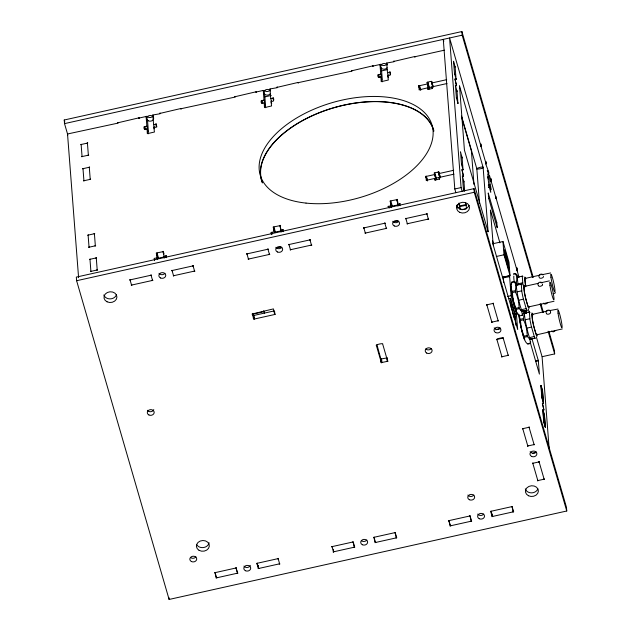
<?xml version="1.0" encoding="UTF-8"?>
<svg xmlns="http://www.w3.org/2000/svg" width="631" height="631" viewBox="0 0 631 631"><rect width="100%" height="100%" fill="white"/><g stroke="black" fill="none" stroke-linecap="round" stroke-linejoin="round"><path stroke-width="0.95" d="M522.563 313.978L522.247 315.255L519.392 315.981L518.548 315.2A34.098 15.057 -9.9 0 1 516.41 310.286L515.235 306.248A34.098 33.877 43.7 0 1 512.585 294.709L511.812 290.252A34.098 18.812 -16.2 0 1 511.299 283.627L511.67 282.246L514.588 281.6L515.424 282.38A34.098 15.057 -9.8 0 1 516.994 284.723M511.702 283.209L511.773 282.223M519.147 314.964A34.098 18.812 -16.2 0 0 519.905 318.158L520.685 322.622A34.098 33.877 43.7 0 0 523.336 334.162L524.511 338.2A34.098 15.057 -9.9 0 0 526.648 343.114C527.555 344.684 531.042 343.934 530.663 341.884M530.253 343.28L530.332 342.294A34.098 15.057 -9.8 0 0 528.21 337.38L527.366 336.599L527.043 333.334A34.098 33.877 43.5 0 0 524.408 321.794L523.478 319.822L523.635 317.33A34.098 18.82 -16.1 0 0 523.131 310.712M82.48 156.488L81.707 156.78L82.046 156.338M87.015 143.182L87.788 142.89L87.457 143.332M84.341 180.655L83.568 180.955L83.899 180.513M88.876 167.357L89.649 167.065L89.31 167.507M89.46 247.115L88.687 247.415L89.018 246.973M93.995 233.817L94.768 233.525L94.429 233.967M91.314 271.354L90.548 271.59L90.88 271.141M95.849 257.992L96.63 257.7L96.291 258.142M156.433 126.792C154.508 118.549 159.343 129.3 153.79 127.107L154.445 132.021L147.323 133.669L147.07 128.598C142.354 132.928 144.065 121.46 145.509 129.221M157.695 258.371L164.415 256.88M163.666 254.285L162.908 251.682L163.421 251.335L164.202 258.158M166.308 257.693C163.808 256.06 167.601 254.948 166.245 256.107M273.57 100.731C271.614 92.473 276.567 103.326 270.936 101.047L271.59 105.961L264.468 107.609L264.215 102.545C259.459 106.891 261.226 95.399 262.646 103.161M281.063 230.007L279.809 225.685L280.211 225.346L280.653 225.496L280.251 225.835L281.103 232.153M283.209 231.687C280.763 230.157 284.455 228.879 283.138 230.102M390.313 74.797C388.349 66.539 393.302 77.392 387.671 75.113L388.325 80.027L381.203 81.675L380.95 76.611C376.25 80.839 377.93 69.528 379.389 77.227M397.964 204.01L396.71 199.68L397.112 199.349L397.554 199.499L397.151 199.83L398.003 206.156M400.101 205.69C397.633 204.121 401.371 202.898 400.038 204.105M432.756 86.447C431.02 80.997 433.6 80.602 427.526 82.211L427.021 82.566L429.056 89.113L427.455 82.708M453.665 170.299L438.726 173.62L438.805 171.916L434.183 172.941L436.029 179.748L434.428 173.344M435.548 178.257L439.807 177.256M450.739 525.852L449.887 525.946L450.211 525.505L448.901 521.001L448.381 520.749L449.217 520.567M538.243 480.593L537.588 480.901L537.715 480.246M485.917 161.694L486.162 164.052L481.145 146.723L480.932 143.947M489.175 186.855L490.768 192.384L490.279 187.162L490.997 189.631L490.744 187.036L488.481 187.565M495.958 196.304L496.203 198.662L491.186 181.334L490.981 178.557M488.828 186.847L490.634 186.374L490.744 187.036M519.084 277.356L517.215 270.944L517.002 268.175M525.047 310.31L525.946 313.426M455.022 66.5L455.14 67.083M456.15 79.348L455.953 78.583M456.505 98.302L456.387 97.663M462.192 157.9L461.995 157.135M461.616 164.77L461.498 164.131M462.349 176.033L462.547 176.806M463.477 188.937L463.359 188.298M466.214 205.288L465.465 202.661M488.788 198.655L497.189 227.696M496.755 222.427L488.22 192.983L488.355 193.37M516.316 313.536L517.696 329.556L493.197 244.954M503.159 277.19L509.485 275.857L509.682 276.623M535.632 361.492L538.393 360.829L531.941 338.673M555.296 292.413L554.996 293.218L553.127 293.636M542.4 390.636L541.027 385.801M544.458 415.624L542.77 409.598L543.725 422.021L545.255 427.321M522.255 315.35L522.231 314.38A34.098 15.057 -9.8 0 0 520.11 309.466L519.266 308.685L518.942 305.42A34.098 33.877 43.5 0 0 516.308 293.88L515.377 291.916L515.535 289.424A34.098 18.82 -16.1 0 0 515.03 282.798L514.588 281.6M523.123 285.157A13.448 1.286 77.5 0 1 522.831 283.564L522.255 276.039A13.448 1.286 77.5 0 1 522.886 276.607M522.539 311.186L527.264 310.255A13.448 1.286 77.5 0 1 526.325 309.064L523.202 298.297A13.448 1.286 77.5 0 1 521.845 291.609L521.269 284.084A13.448 1.286 77.5 0 1 521.9 284.652M530.639 339.099L535.356 338.169A13.448 1.286 77.5 0 1 534.425 336.978L531.302 326.211A13.448 1.286 77.5 0 1 529.945 319.515L529.37 311.998A13.448 1.286 77.5 0 1 530.001 312.566M547.629 302.549C546.951 303.905 544.206 304.749 543.425 303.164M555.73 330.463L553.19 331.906L551.526 331.07M562.284 328.94L536.823 334.801M513.587 274.083L515.574 273.554L516.41 274.335A34.098 15.057 -9.8 0 1 518.217 277.301M428.346 89.515L427.85 87.788L419.094 89.862L419.023 85.579L419.552 85.635L420.822 90.02M426.453 179.117L425.704 176.514L426.209 176.167L427.55 179.796M527.516 343.895L530.348 343.169M139.262 118.328C139.309 116.751 137.874 119.109 139.388 117.989L146.108 116.49L147.615 121.68L148.388 131.374L146.881 126.184L146.108 116.49M391.543 206.234L398.216 204.878M298.329 82.984C298.739 81.391 296.878 83.623 298.542 82.582L351.94 71.106M253.331 315.248L253.007 313.355M380.777 358.731L376.959 344.794M274.785 232.113L281.316 230.875M431.233 81.565L432.724 86.818L429.364 87.567L428.638 87.559L427.132 82.369M181.081 109.076C181.862 107.538 179.606 109.581 181.405 108.642L235.205 97.04M256.21 92.371C256.991 90.825 254.735 92.867 256.533 91.929L263.253 90.43L264.76 95.628L265.533 105.322L264.026 100.124L263.253 90.43M372.945 66.436C373.726 64.89 371.47 66.933 373.268 65.995L379.988 64.496L381.495 69.694L382.268 79.388L380.761 74.19L379.988 64.496M414.961 57.09C415.742 55.544 413.486 57.595 415.285 56.648L444.405 50.18M480.893 144.389C480.798 148.845 482.265 144.696 480.625 146.416M151.148 275.566L151.274 274.911L150.628 275.313M131.445 284.739L131.319 285.393L131.966 284.991M193.157 266.219L193.283 265.564L192.636 265.966M173.462 275.392L173.336 276.047L173.982 275.644M268.049 249.56L268.175 248.906L267.528 249.308M248.346 258.734L248.22 259.396L248.866 258.986M310.058 240.222L310.184 239.559L309.537 239.969M290.363 249.395L290.236 250.05L290.883 249.647M490.942 178.999C490.847 183.455 492.314 179.307 490.666 181.026M384.949 223.563L385.076 222.909L384.429 223.311M365.246 232.736L365.12 233.391L365.767 232.989M426.958 214.217L427.084 213.562L426.438 213.964M407.255 223.39L407.137 224.044L407.776 223.642M253.528 315.153C252.163 319.491 255.547 321.936 254.048 315.405L274.217 310.917M516.892 267.773C517.018 273.649 518.177 268.538 516.686 270.636M493.213 303.779L493.339 303.117L492.693 303.527M491.73 321.794L491.604 322.449L492.251 322.047M380.974 358.645C379.61 362.975 382.985 365.42 381.495 358.897L387.15 357.895M503.254 338.39C504.926 336.717 494.523 339.076 496.952 339.793M501.771 356.405L501.645 357.059L502.292 356.657M529.149 427.621L529.275 426.966L528.628 427.368M527.666 445.636L527.54 446.291L528.186 445.888M539.197 462.231L539.316 461.577L538.677 461.979M278.121 558.987L278.247 558.332L277.601 558.735M258.213 565.439L258.103 568.602L258.939 568.413M333.31 551.502L333.184 552.164L333.831 551.754M138.946 117.839L118.383 122.659C116.569 123.471 118.857 122.012 117.942 122.509M180.963 108.493L160.392 113.312C158.562 114.116 160.897 112.665 159.958 113.162M256.091 91.779L235.521 96.598C233.691 97.371 236.057 96.015 235.087 96.456M298.108 82.432L277.537 87.259C275.763 88.08 277.979 86.581 277.096 87.11M372.826 65.845L352.264 70.664C350.426 71.437 352.792 70.08 351.822 70.522M414.843 56.498L394.272 61.325C392.474 62.146 394.738 60.647 393.839 61.175M154.358 127.288L153.609 124.693L155.676 124.197M271.504 101.228L270.754 98.633L272.821 98.136M388.239 75.294L387.489 72.699L389.556 72.202M67.817 134.971L64.52 123.621L64.244 119.993L461.892 31.55L533.25 277.451M64.52 123.621L462.168 35.178L461.892 31.55M153.609 124.693L152.828 114.992L160.077 113.754M270.754 98.633L269.973 88.939L277.222 87.693M387.489 72.699L386.708 63.005L393.957 61.759M264.523 96.945L271.243 95.455M381.645 70.893L387.402 69.615M419.568 85.698L427.55 83.923M431.754 82.984L446.693 79.664M427.85 87.788L427.763 89.492L432.385 88.466L432.046 86.857L446.985 83.529M426.54 176.333L434.522 174.558M461.513 116.08L476.728 168.493C485.105 164.936 485.807 168.982 476.847 169.084L479.473 203.245M435.327 180.15L434.822 178.423L426.84 180.198C425.018 181.515 427.597 176.822 425.704 176.514M434.822 178.423L434.743 180.127L439.357 179.101L439.026 177.485L453.965 174.164M158.026 258.536L156.236 253.047L162.908 251.682M274.824 232.531L273.136 227.05L279.809 225.685M391.559 206.479L390.037 201.044L396.71 199.68M455.89 192.755L454.801 188.984L461.087 187.581L449.58 37.978L481.13 146.739M156.63 253.331L156.977 257.921L154.145 258.379L154.627 260.658M163.705 256.423L165.803 255.957M271.527 234.653L270.983 232.445L273.878 231.916L273.523 227.326M280.606 230.425L282.704 229.96M388.278 206.723L387.884 206.44L390.778 205.919L390.423 201.328M397.498 204.42L399.604 203.955M488.291 185.143L490.09 184.749L489.38 175.047L491.052 180.971M473.984 188.645L76.327 277.096L76.611 280.724L169.108 599.45L566.756 511L566.48 507.379L473.984 188.645L474.26 192.274L566.756 511M76.611 280.724L474.26 192.274M459.305 204.562L457.191 204.783M458.903 203.119L459.723 205.943L466.009 204.547M460.054 209.247L459.841 206.534L466.191 205.304M276.141 248.007L280.945 246.934M393.271 221.954L398.066 220.889M457.593 207.646L459.51 207.22L459.281 204.278M461.916 209.76L466.412 208.758L466.151 205.217M492.393 243.85L502.962 241.499L508.988 262.267L510.006 275.558L502.323 277.269M496.297 256.501L503.98 254.79L502.962 241.499M252.637 314.175L264.16 311.611M254.332 319.034L275.337 314.356L274.816 314.104L273.42 308.898L252.826 313.836C250.468 313.071 254.814 317.89 253.812 318.781M513.697 273.972L515.574 273.554M503.648 282.656L503.278 277.853L509.667 276.623M517.42 277.238L522.192 276.173M525.039 278.46L540.026 275.132M541.903 274.714L550.626 272.955M511.67 282.333L514.478 281.71M517.925 283.847L522.705 282.783M515.48 285.496L521.214 284.218M524.053 286.506L538.109 283.382M540.917 282.759L549.349 280.882M512.356 291.333L515.172 290.71M512.569 292.539L515.377 291.916M516.947 291.893L521.719 290.828M507.466 296.475L511.086 295.671L509.603 276.441M508.712 298.747L510.511 298.353L515.03 313.922L515.906 325.32M518.635 300.238L523.407 299.181M516.166 308.212L518.958 307.597M516.481 309.308L519.266 308.685M528.723 306.887L554.01 301.263M520.425 309.916L526.159 308.638M524.897 311.075C527.2 309.395 527.768 312.621 525.016 311.667M514.47 313.978L516.284 313.497L511.086 295.671M514.588 314.561L516.395 314.159M523.58 313.41L529.314 312.132M532.154 314.419L547.14 311.083M549.017 310.673L557.993 309.056M520.457 319.247L523.273 318.623M520.67 320.453L523.478 319.822M525.039 319.799L529.819 318.742M495.785 329.729L500.288 328.727M526.735 328.152L531.507 327.087M381.771 362.517L388.089 361.208L387.552 360.869L382.733 344.25C384.389 342.578 374.057 344.936 376.431 345.654L381.25 362.265M524.266 336.126L527.051 335.503M524.582 337.214L527.366 336.599M529.48 337.617L534.252 336.552M542.179 356.681L554.665 353.904L554.381 350.276L548.891 331.362M535.514 360.9L538.251 360.269M532.619 453.373L536.216 452.577M333.515 551.825L354.519 547.156L353.013 541.966L332.009 546.635L333.515 551.825L333.318 549.293M492.425 516.481L513.437 511.812L511.93 506.614L490.918 511.291L492.425 516.481L492.235 513.942M378.632 74.632L380.761 74.19M261.897 100.566L264.026 100.124M144.751 126.626L146.881 126.184M81.154 144.736L80.76 144.452L81.549 144.396M88.348 154.934L88.774 155.147L87.961 155.329M83.008 168.911L82.622 168.627L83.41 168.572M90.201 179.109L90.635 179.322L89.807 179.441M88.127 235.371L87.741 235.087L88.529 235.032M95.32 245.569L95.715 245.853L94.918 245.901M457.112 205.288L457.436 207.985M89.988 259.546L89.594 259.262L90.391 259.207M97.182 269.745L97.576 270.021L96.78 270.076M118.06 123.1L67.525 133.977L78.591 277.695M405.954 218.894L405.488 218.365L406.269 218.452M428.268 218.72L428.733 219.241L427.944 219.154M363.937 228.233L363.472 227.712L364.261 227.799M386.251 228.059L386.724 228.588L385.935 228.501M289.053 244.891L288.588 244.371L289.377 244.449M311.367 244.718L311.88 245.159L311.083 245.246M247.036 254.238L246.571 253.709L247.36 253.796M269.35 254.064L269.823 254.585L269.035 254.506M172.153 270.896L171.687 270.368L172.476 270.454M194.466 270.723L194.932 271.243L194.143 271.156M130.144 280.235L129.671 279.714L130.459 279.801M152.45 280.061L152.923 280.59L152.134 280.503M486.911 305.175L486.438 304.655L487.227 304.741M498.033 320.39L498.498 320.919L497.709 320.832M508.073 355.001L508.547 355.529L507.758 355.442M522.847 429.025L522.381 428.496L523.17 428.583M533.968 444.232L534.441 444.76L533.652 444.674M532.895 463.635L532.422 463.107L533.211 463.193M544.017 478.842L544.482 479.371L543.693 479.284M332.001 547.006L331.535 546.478L332.324 546.564M279.43 563.491L279.896 564.011L279.107 563.933M380.848 359.299L381.495 358.897M253.315 315.752L254.048 315.405M485.689 163.808L487.771 169.51L488.489 179.212L487.818 176.688L487.952 177.066M495.729 198.418L496.211 198.584L517.191 270.967M237.138 573.358L237.934 573.09L237.414 572.838L236.104 568.334L236.428 567.892L235.584 568.081M456.134 79.348L455.961 78.654M491.155 181.318L491.123 180.9M489.143 186.815L487.881 177.145M488.757 198.623L488.284 193.441M496.771 222.412L497.26 227.625M462.365 176.041L462.539 176.727M463.911 181.326L463.974 181.894M493.205 244.954L490.405 210.02L490.468 210.478M503.175 277.198L503.278 277.853M542.415 390.621L543.512 403.532L541.832 397.656L540.893 385.423L540.956 385.88M544.427 415.584L545.326 427.25M515.464 273.665L516.016 274.753A34.098 18.82 -16.1 0 1 516.521 281.379L516.15 282.664L516.986 285.18M512.908 511.922L513.744 511.741L513.224 511.489L512.198 506.464L511.402 506.732M491.233 511.22L490.397 511.41L490.918 511.662L491.943 516.686L492.74 516.41M470.892 521.269L471.736 521.088L471.215 520.835L470.19 515.803L469.385 516.079M387.237 361.303L386.961 357.682M396.008 537.928L396.852 537.738L396.331 537.486L395.298 532.461L394.501 532.738M374.333 537.218L373.497 537.407L374.017 537.659L375.043 542.684L375.839 542.415M353.991 547.274L354.835 547.085L354.314 546.832L353.289 541.808L352.484 542.084M257.432 563.223C255.082 562.45 259.42 567.269 258.418 568.16M215.423 572.569L214.579 572.751L215.1 573.003L216.125 578.035L216.93 577.759M454.525 73.496L454.643 74.087M457.025 91.337L456.876 90.667M459.778 205.966L459.841 206.534M543.07 274.911C541.926 272.766 537.21 275.021 539.276 277.435M542.084 282.956C540.941 280.811 536.224 283.067 538.29 285.48M429.348 87.512L427.842 82.314M388.657 206.329L389.185 208.12M273.909 226.931L275.431 232.184M490.09 184.749L490.626 186.453M476.847 169.084L476.728 168.493M550.642 312.448C551.249 308.362 543.993 310.121 546.391 313.386M540.933 303.937L543.401 312.448M462.168 35.178L532.43 277.293M540.112 303.779L542.589 312.29M548.079 331.204L554.665 353.904M528.328 309.198L529.393 312.889M453.61 61.657L455.117 66.847L456.047 78.93L454.541 73.74L453.515 61.231L453.713 61.996M483.03 167.097L459.471 85.824L459.597 86.21M443.822 41.26L443.277 39.374L454.801 188.984M530.49 343.264L539.402 374.112L538.338 360.893M503.98 254.79L510.006 275.558M499.91 242.848L490.532 210.407M461.6 117.271L471.396 151.014L473.968 184.426M492.488 240.482L493.576 244.26M464.132 191.138L463.375 188.543L462.444 176.459L463.951 181.649L464.668 190.948M431.62 81.296L433.276 86.936M431.659 81.778L433.166 86.968M431.415 81.375L432.164 83.97M432.046 86.857L432.55 88.585M461.087 187.581L462.184 191.351M427.526 82.211L429.033 87.401M427.518 84.294L428.528 87.756M459.51 207.22L460.054 209.098M457.002 207.165L456.497 205.438A6.484 5.371 -4.4 0 0 462.602 209.413A6.484 5.371 -4.4 0 0 468.991 205.422M419.023 85.579L420.278 89.91M418.921 85.627L420.175 89.957M418.952 86.045L419.954 89.507M418.739 85.816L419.749 89.405M438.805 171.916L440.067 176.238M439.239 174.109L440.249 177.571M438.49 171.963L440.138 177.603M438.3 172.066L439.981 177.95M438.206 172.2L439.697 177.453M439.026 177.485L439.523 179.22M434.83 173.012L436.337 178.202M425.996 176.215L427.392 180.994M425.925 176.68L426.682 179.275M386.708 63.005L387.213 64.733M387.923 75.98L388.428 77.708M380.95 76.611L382.457 81.801M378.229 74.971L378.986 77.566M397.151 199.83L397.901 202.425M390.826 200.989L392.332 206.179M390.778 205.919L391.283 207.646M269.973 88.939L270.478 90.667M271.188 101.914L271.693 103.642M264.215 102.545L265.722 107.735M261.494 100.905L262.251 103.5M271.78 232.389L272.284 234.117M263.695 310.767L264.515 313.583M156.117 124.346L156.867 126.941M152.828 114.992L153.585 117.595M153.79 127.107L154.295 128.834M147.07 128.598L148.577 133.796M144.349 126.957L145.106 129.56M163.35 251.832L163.855 253.567M157.032 252.992L158.539 258.189M156.977 257.921L157.482 259.649M64.244 119.993L64.788 121.886M536.358 336.93L542.076 356.704L549.144 448.594M455.495 86.061L455.377 85.398L455.574 86.171M457.893 102.853L457.996 103.516L457.806 102.75M460.606 152.528L460.504 151.874L460.551 152.323M463.004 169.321L463.107 169.984L462.925 169.218M459.534 86.281L464.424 150.099L488.126 231.782L488.008 231.403M488.078 231.332L483.149 167.68M526.349 311.391L526.499 313.213M537.028 334.327L537.131 336.157A11.871 1.136 77.5 0 1 536.311 335.108L533.55 325.604A11.871 1.136 77.5 0 1 532.359 319.696L531.846 313.063A11.871 1.136 77.5 0 1 532.958 314.845M528.928 306.414L529.062 308.18A11.871 1.136 77.5 0 1 528.21 307.202L525.449 297.698A11.871 1.136 77.5 0 1 524.258 291.782L523.746 285.149A11.871 1.136 77.5 0 1 524.866 286.931M510.511 298.353L511.244 307.841M485.823 161.465L485.965 163.279M387.418 359.055L387.552 360.869M274.603 311.391L274.816 314.104M274.288 311.824L274.493 314.546M168.966 597.636L169.108 599.45M525.797 285.993A10.475 1.002 77.5 0 1 525.331 278.579M543.528 276.488A2.185 1.207 -16.2 0 1 542.045 278.019A2.185 1.207 -16.2 0 1 539.608 277.979M525.789 286.624A11.871 1.136 77.5 0 1 525.244 283.737L524.732 277.104A11.871 1.136 77.5 0 1 525.844 278.886M518.138 284.447A13.803 1.309 77.5 0 1 517.925 276.891M528.857 306.319A10.475 1.002 77.5 0 1 525.56 297.58A10.475 1.002 77.5 0 1 524.353 286.624M542.447 284.234A2.185 1.207 -16.2 0 1 542.494 284.865M542.305 285.204A2.185 1.207 -16.2 0 1 540.231 286.277A2.185 1.207 -16.2 0 1 538.385 285.78M516.458 311.611A13.827 1.325 77.4 0 1 515.992 310.428M515.74 309.711A13.827 1.325 77.4 0 1 514.068 303.984M513.855 303.148A13.827 1.325 77.4 0 1 513.437 301.421M513.232 300.545A13.827 1.325 77.4 0 1 511.583 292.121M511.37 290.702A13.827 1.325 77.4 0 1 511.063 286.695M522.862 310.878A13.803 1.309 77.5 0 1 518.54 299.362A13.803 1.309 77.5 0 1 516.939 284.936M536.957 334.225A10.475 1.002 77.5 0 1 533.66 325.486A10.475 1.002 77.5 0 1 532.454 314.538M550.595 312.779A2.185 1.207 -16.2 0 1 548.607 314.135A2.185 1.207 -16.2 0 1 546.485 313.686M524.558 339.517A13.827 1.325 77.4 0 1 519.21 316.234M529.985 339.368A13.448 1.278 77.5 0 1 529.606 339.21M524.795 312.029A34.098 15.057 -9.8 0 1 525.095 312.637M530.963 338.792A13.803 1.309 77.5 0 1 526.64 327.276A13.803 1.309 77.5 0 1 525.039 312.85M514.257 281.868A15.136 1.443 77.5 0 1 513.847 276.078M517.838 313.197A15.136 1.443 77.5 0 1 514.73 306.729M514.502 305.893A15.136 1.443 77.5 0 1 511.126 289.937A15.136 1.443 77.5 0 1 511.481 284.668M524.511 339.801A15.136 1.443 77.5 0 1 520.346 324.295M520.157 323.356A15.136 1.443 77.5 0 1 518.816 314.214M262.551 182.769A89.484 49.447 -16.2 0 1 332.403 108.224A89.484 49.447 -16.2 0 1 433.82 131.343M262.315 182.816A89.72 49.565 -16.2 0 1 260.642 176.522M260.437 174.677A89.72 49.565 -16.2 0 1 320.69 112.105A89.72 49.565 -16.2 0 1 420.459 112.91M421.185 113.414A89.72 49.565 -16.2 0 1 433.812 130.404M270.313 93.711A3.463 2.863 -4.4 0 1 265.075 94.484A3.463 2.863 -4.4 0 1 265.217 90.091A3.463 2.863 -4.4 0 1 270.407 90.84M387.048 67.777A3.463 2.863 -4.4 0 1 381.81 68.55A3.463 2.863 -4.4 0 1 381.952 64.157A3.463 2.863 -4.4 0 1 387.142 64.906M487.235 170.496A3.463 2.863 -4.4 0 1 487.802 175.008M152.891 116.143A3.463 2.863 -4.4 0 1 146.905 116.151M270.036 90.083A3.463 2.863 -4.4 0 1 264.578 90.69M386.771 64.149A3.463 2.863 -4.4 0 1 380.785 64.157M488.094 170.788A3.463 2.863 -4.4 0 1 487.518 171.38M250.302 565.36A3.463 2.863 -4.4 0 1 247.344 567.466A3.463 2.863 -4.4 0 1 243.945 566.062M366.832 540.049A3.463 2.863 -4.4 0 1 361.374 540.657M164.967 273.286A3.463 2.863 -4.4 0 1 158.988 273.294M281.868 247.281A3.463 2.863 -4.4 0 1 275.889 247.289M398.768 221.284A3.463 2.863 -4.4 0 1 392.782 221.292M483.732 514.052A3.463 2.863 -4.4 0 1 477.746 514.06M500.154 327.891A3.463 2.863 -4.4 0 1 494.176 327.907M536.098 451.741A3.463 2.863 -4.4 0 1 530.111 451.749M195.941 556.873A3.463 2.863 -4.4 0 1 190.491 557.473M153.775 409.598A3.463 2.863 -4.4 0 1 150.817 411.704A3.463 2.863 -4.4 0 1 147.425 410.3M473.865 495.059A3.463 2.863 -4.4 0 1 467.879 495.067M431.21 348.627A3.463 2.863 -4.4 0 1 425.728 348.943M209.035 542.668A6.484 5.371 -4.4 0 1 203.6 547.542A6.484 5.371 -4.4 0 1 196.667 544.585M537.817 488.954A6.484 5.371 -4.4 0 1 531.357 492.866A6.484 5.371 -4.4 0 1 525.308 488.812M116.38 294.906A6.484 5.371 -4.4 0 1 109.991 298.897A6.484 5.371 -4.4 0 1 103.87 294.922M454.99 79.009L456.528 85.737L454.99 79.009M461.963 169.644L463.509 176.372L461.963 169.644M542.368 403.201L543.914 409.929L542.368 403.201M87.433 143.095L81.131 144.491L82.062 156.583L88.364 155.179L87.433 143.095M89.294 167.262L82.992 168.666L83.923 180.75L90.225 179.354L89.294 167.262M94.413 233.722L88.111 235.126L89.042 247.21L95.344 245.814L94.413 233.722M96.275 257.898L89.973 259.302L90.903 271.385L97.206 269.989L96.275 257.898M151.046 275.219L130.041 279.896L131.548 285.086L152.552 280.409L151.046 275.219M193.062 265.872L172.05 270.549L173.557 275.739L194.569 271.07L193.062 265.872M267.946 249.221L246.942 253.891L248.448 259.081L269.453 254.411L267.946 249.221M309.963 239.875L288.951 244.544L290.457 249.734L311.469 245.065L309.963 239.875M384.847 223.216L363.842 227.894L365.349 233.084L386.353 228.406L384.847 223.216M426.864 213.87L405.851 218.547L407.358 223.737L428.37 219.067L426.864 213.87M493.134 303.424L486.832 304.828L491.849 322.133L498.151 320.729L493.134 303.424M503.175 338.042L496.873 339.439L501.897 356.744L508.2 355.348L503.175 338.042M529.062 427.274L522.76 428.67L527.784 445.975L534.086 444.579L529.062 427.274M539.103 461.884L532.801 463.288L537.825 480.593L544.127 479.189L539.103 461.884M236.112 567.963L215.108 572.64L216.614 577.83L237.619 573.153L236.112 567.963M278.129 558.616L257.125 563.294L258.631 568.484L279.636 563.814L278.129 558.616M395.03 532.619L374.017 537.289L375.524 542.486L396.536 537.809L395.03 532.619M469.914 515.961L448.909 520.638L450.416 525.828L471.42 521.151L469.914 515.961M505.155 250.838L504.335 249.797L504.8 255.839L508.815 269.682L508.357 263.64L505.155 250.838M507.371 260.422L505.36 253.496L505.597 256.636L507.608 263.561L507.371 260.422M456.978 91.014L455.472 85.824L456.402 97.908L457.909 103.098L456.978 91.014M542.589 390.77L541.082 385.58L542.013 397.664L543.52 402.854L542.589 390.77M544.443 414.938L542.936 409.748L543.867 421.831L545.373 427.021L544.443 414.938M462.097 157.482L460.591 152.292L461.513 164.375L463.02 169.565L462.097 157.482M550.95 277.285A9.055 0.868 77.5 0 0 554.641 291.688A9.055 0.868 77.5 0 0 553.048 279.967A9.055 0.868 77.5 0 0 550.95 277.285M549.964 285.338A9.055 0.868 77.5 0 0 553.655 299.733A9.055 0.868 77.5 0 0 552.062 288.012A9.055 0.868 77.5 0 0 549.964 285.338M558.064 313.244A9.055 0.868 77.5 0 0 561.756 327.639A9.055 0.868 77.5 0 0 560.162 315.926A9.055 0.868 77.5 0 0 558.064 313.244M511.694 307.597A7.564 0.726 77.5 0 0 514.786 318.955A7.564 0.726 77.5 0 0 513.098 308.173A7.564 0.726 77.5 0 0 511.694 307.597M306.011 203.095A89.484 49.447 -16.2 0 0 433.055 130.735A89.484 49.447 -16.2 0 0 299.26 116.467A89.484 49.447 -16.2 0 0 306.011 203.095M148.419 120.829A3.463 2.863 -4.4 0 0 153.68 118.336A3.463 2.863 -4.4 0 0 148.577 115.859A3.463 2.863 -4.4 0 0 148.419 120.829M160.495 277.963A3.463 2.863 -4.4 0 0 165.756 275.471A3.463 2.863 -4.4 0 0 160.66 272.994A3.463 2.863 -4.4 0 0 160.495 277.963M277.395 251.966A3.463 2.863 -4.4 0 0 282.656 249.474A3.463 2.863 -4.4 0 0 277.553 246.997A3.463 2.863 -4.4 0 0 277.395 251.966M394.296 225.961A3.463 2.863 -4.4 0 0 399.557 223.469A3.463 2.863 -4.4 0 0 394.454 220.992A3.463 2.863 -4.4 0 0 394.296 225.961M479.252 518.729A3.463 2.863 -4.4 0 0 484.521 516.237A3.463 2.863 -4.4 0 0 479.418 513.768A3.463 2.863 -4.4 0 0 479.252 518.729M362.36 544.734A3.463 2.863 -4.4 0 0 367.621 542.242A3.463 2.863 -4.4 0 0 362.517 539.765A3.463 2.863 -4.4 0 0 362.36 544.734M245.459 570.732A3.463 2.863 -4.4 0 0 250.72 568.239A3.463 2.863 -4.4 0 0 245.617 565.77A3.463 2.863 -4.4 0 0 245.459 570.732M495.682 332.576A3.463 2.863 -4.4 0 0 500.943 330.084A3.463 2.863 -4.4 0 0 495.848 327.607A3.463 2.863 -4.4 0 0 495.682 332.576M531.625 456.418A3.463 2.863 -4.4 0 0 536.886 453.926A3.463 2.863 -4.4 0 0 531.783 451.449A3.463 2.863 -4.4 0 0 531.625 456.418M148.932 414.969A3.463 2.863 -4.4 0 0 154.193 412.477A3.463 2.863 -4.4 0 0 149.097 410.008A3.463 2.863 -4.4 0 0 148.932 414.969M191.469 561.558A3.463 2.863 -4.4 0 0 196.73 559.066A3.463 2.863 -4.4 0 0 191.635 556.589A3.463 2.863 -4.4 0 0 191.469 561.558M469.393 499.736A3.463 2.863 -4.4 0 0 474.654 497.244A3.463 2.863 -4.4 0 0 469.551 494.775A3.463 2.863 -4.4 0 0 469.393 499.736M426.674 353.06A3.463 2.863 -4.4 0 0 432.101 350.844A3.463 2.863 -4.4 0 0 427.211 348.107A3.463 2.863 -4.4 0 0 426.674 353.06M459.668 212.324A6.484 5.371 -4.4 0 0 469.535 207.654A6.484 5.371 -4.4 0 0 459.967 203.008A6.484 5.371 -4.4 0 0 459.668 212.324M528.439 495.737A6.484 5.371 -4.4 0 0 538.385 491.194A6.484 5.371 -4.4 0 0 528.92 486.422A6.484 5.371 -4.4 0 0 528.439 495.737M199.057 550.319A6.484 5.371 -4.4 0 0 209.311 546.288A6.484 5.371 -4.4 0 0 200.24 541.035A6.484 5.371 -4.4 0 0 199.057 550.319M107.057 301.807A6.484 5.371 -4.4 0 0 116.924 297.138A6.484 5.371 -4.4 0 0 107.365 292.492A6.484 5.371 -4.4 0 0 107.057 301.807"/></g></svg>
